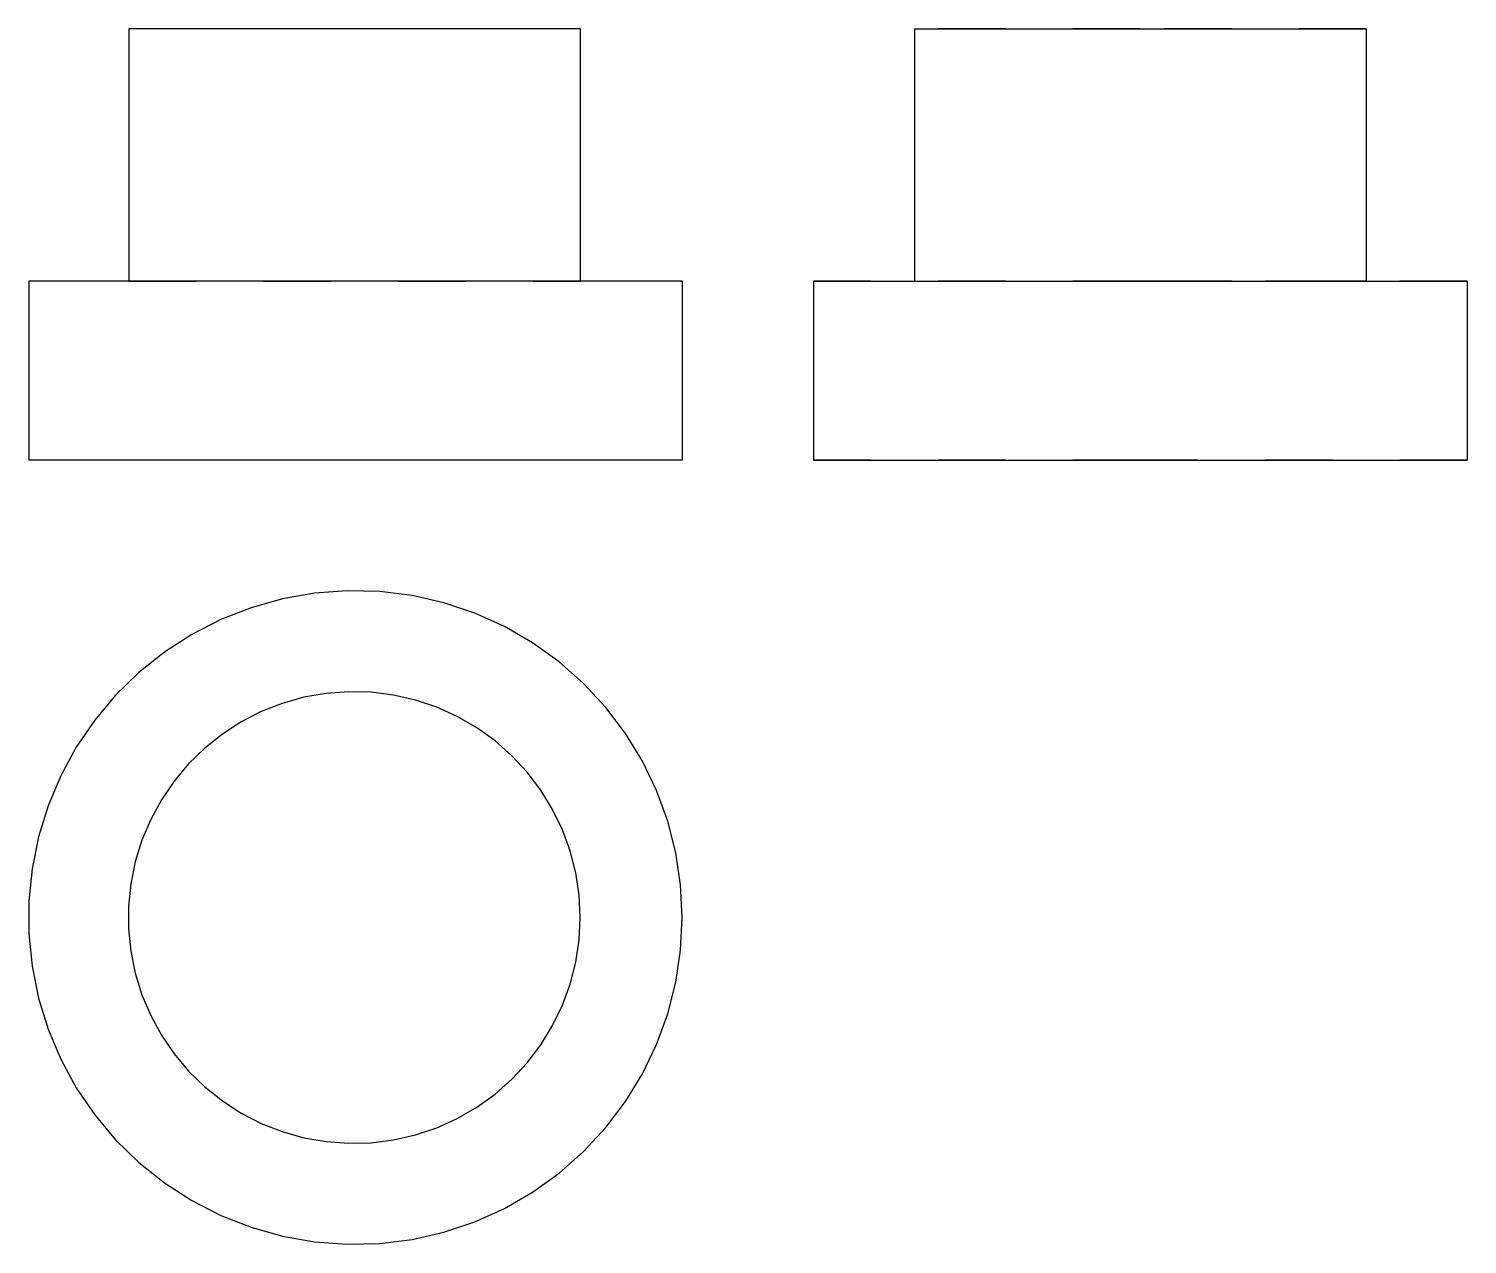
# Model space of a CAD drawing. Extents: x 0 to 2.14, y 0 to 1.81.
import ezdxf

# ---------------------------------------------------------------- set-up
doc = ezdxf.new("R2010")
doc.units = 0
doc.linetypes.add('HIDDEN', pattern=[0.048553, 0.032385, -0.016168])
for name, color, linetype in [('FRONT', 7, 'CONTINUOUS'), ('FRONT_HID', 7, 'HIDDEN'), ('LEFT', 7, 'CONTINUOUS'), ('LEFT_HID', 7, 'HIDDEN'), ('TOP', 7, 'CONTINUOUS')]:
    doc.layers.add(name, color=color, linetype=linetype)

msp = doc.modelspace()

# ---------------------------------------------------------------- linework, layer by layer
at = {"layer": 'FRONT'}
for p, q in [((0.81949, 1.805586), (0.148437, 1.805586)), ((0.148437, 1.805586), (0.148437, 1.430586)), ((0.81949, 1.430586), (0.81949, 1.805586)), ((0.971053, 1.430586), (0, 1.430586)), ((0, 1.430586), (0, 1.164961)), ((0.971053, 1.164961), (0.971053, 1.430586)), ((0.971053, 1.164961), (0, 1.164961))]:
    msp.add_line(p, q, dxfattribs=at)
at = {"layer": 'FRONT_HID', "linetype": 'HIDDEN'}
for p, q in [((0.81949, 1.430586), (0.148437, 1.430586)), ((0.148437, 1.430586), (0.81949, 1.430586))]:
    msp.add_line(p, q, dxfattribs=at)
at = {"layer": 'LEFT'}
for p, q in [((1.315263, 1.805586), (1.986316, 1.805586)), ((1.315263, 1.805586), (1.315263, 1.430586)), ((1.986316, 1.805586), (1.986316, 1.430586)), ((1.165263, 1.430586), (2.136316, 1.430586)), ((1.165263, 1.430586), (1.165263, 1.164961)), ((2.136316, 1.430586), (2.136316, 1.164961)), ((1.165263, 1.164961), (2.136316, 1.164961))]:
    msp.add_line(p, q, dxfattribs=at)
at = {"layer": 'LEFT_HID', "linetype": 'HIDDEN'}
for p, q in [((1.650789, 1.805586), (1.315263, 1.805586)), ((1.986316, 1.805586), (1.650789, 1.805586)), ((1.650789, 1.430586), (1.165263, 1.430586)), ((1.650789, 1.430586), (1.315263, 1.430586)), ((1.315263, 1.430586), (1.986316, 1.430586)), ((2.136316, 1.430586), (1.650789, 1.430586)), ((1.986316, 1.430586), (1.650789, 1.430586)), ((1.650789, 1.164961), (1.165263, 1.164961)), ((2.136316, 1.164961), (1.650789, 1.164961))]:
    msp.add_line(p, q, dxfattribs=at)
at = {"layer": 'TOP'}
for p, q in [((0.424551, 0.967134), (0.376883, 0.958729)), ((0.472818, 0.970751), (0.424551, 0.967134)), ((0.521206, 0.969544), (0.472818, 0.970751)), ((0.569234, 0.963525), (0.521206, 0.969544)), ((0.616423, 0.952755), (0.569234, 0.963525)), ((0.330289, 0.945619), (0.285232, 0.927935)), ((0.376883, 0.958729), (0.330289, 0.945619)), ((0.662305, 0.937339), (0.616423, 0.952755)), ((0.285232, 0.927935), (0.24216, 0.905854)), ((0.706425, 0.917432), (0.662305, 0.937339)), ((0.24216, 0.905854), (0.2015, 0.879593)), ((0.748343, 0.89323), (0.706425, 0.917432)), ((0.2015, 0.879593), (0.163657, 0.849414)), ((0.787643, 0.864975), (0.748343, 0.89323)), ((0.823935, 0.832948), (0.787643, 0.864975)), ((0.163657, 0.849414), (0.129007, 0.815617)), ((0.129007, 0.815617), (0.097894, 0.778538)), ((0.408699, 0.812489), (0.3765, 0.80343)), ((0.44164, 0.818298), (0.408699, 0.812489)), ((0.474995, 0.820797), (0.44164, 0.818298)), ((0.508434, 0.819964), (0.474995, 0.820797)), ((0.541624, 0.815804), (0.508434, 0.819964)), ((0.574234, 0.808361), (0.541624, 0.815804)), ((0.856858, 0.797466), (0.823935, 0.832948)), ((0.345363, 0.79121), (0.315597, 0.77595)), ((0.3765, 0.80343), (0.345363, 0.79121)), ((0.605942, 0.797708), (0.574234, 0.808361)), ((0.636431, 0.783951), (0.605942, 0.797708)), ((0.886083, 0.758882), (0.856858, 0.797466)), ((0.097894, 0.778538), (0.070628, 0.738546)), ((0.315597, 0.77595), (0.287499, 0.757802)), ((0.665399, 0.767226), (0.636431, 0.783951)), ((0.287499, 0.757802), (0.261347, 0.736947)), ((0.692558, 0.7477), (0.665399, 0.767226)), ((0.911322, 0.71758), (0.886083, 0.758882)), ((0.070628, 0.738546), (0.047479, 0.696037)), ((0.261347, 0.736947), (0.237402, 0.713591)), ((0.717637, 0.725568), (0.692558, 0.7477)), ((0.237402, 0.713591), (0.215901, 0.687968)), ((0.740388, 0.701048), (0.717637, 0.725568)), ((0.932324, 0.673971), (0.911322, 0.71758)), ((0.047479, 0.696037), (0.028677, 0.651435)), ((0.215901, 0.687968), (0.197059, 0.660331)), ((0.760585, 0.674384), (0.740388, 0.701048)), ((0.778027, 0.645842), (0.760585, 0.674384)), ((0.948879, 0.628487), (0.932324, 0.673971)), ((0.028677, 0.651435), (0.01441, 0.605183)), ((0.197059, 0.660331), (0.181062, 0.630955)), ((0.79254, 0.615706), (0.778027, 0.645842)), ((0.181062, 0.630955), (0.168069, 0.600132)), ((0.960822, 0.581581), (0.948879, 0.628487)), ((0.01441, 0.605183), (0.004819, 0.557739)), ((0.168069, 0.600132), (0.158209, 0.568169)), ((0.80398, 0.584274), (0.79254, 0.615706)), ((0.812234, 0.551859), (0.80398, 0.584274)), ((0.968036, 0.533718), (0.960822, 0.581581)), ((0.004819, 0.557739), (0, 0.509577)), ((0.158209, 0.568169), (0.151582, 0.535383)), ((0.151582, 0.535383), (0.148251, 0.5021)), ((0.817219, 0.518783), (0.812234, 0.551859)), ((0.818887, 0.485375), (0.817219, 0.518783)), ((0.970449, 0.485375), (0.968036, 0.533718)), ((0, 0.509577), (0, 0.461174)), ((0.148251, 0.5021), (0.148251, 0.468651)), ((0.817219, 0.451968), (0.818887, 0.485375)), ((0.968036, 0.437033), (0.970449, 0.485375)), ((0, 0.461174), (0.004819, 0.413011)), ((0.148251, 0.468651), (0.151582, 0.435368)), ((0.812234, 0.418892), (0.817219, 0.451968)), ((0.151582, 0.435368), (0.158209, 0.402582)), ((0.960822, 0.38917), (0.968036, 0.437033)), ((0.004819, 0.413011), (0.01441, 0.365568)), ((0.80398, 0.386477), (0.812234, 0.418892)), ((0.158209, 0.402582), (0.168069, 0.370619)), ((0.79254, 0.355045), (0.80398, 0.386477)), ((0.948879, 0.342264), (0.960822, 0.38917)), ((0.01441, 0.365568), (0.028677, 0.319316)), ((0.168069, 0.370619), (0.181062, 0.339796)), ((0.778027, 0.324909), (0.79254, 0.355045)), ((0.932324, 0.29678), (0.948879, 0.342264)), ((0.181062, 0.339796), (0.197059, 0.31042)), ((0.760585, 0.296367), (0.778027, 0.324909)), ((0.028677, 0.319316), (0.047479, 0.274713)), ((0.197059, 0.31042), (0.215901, 0.282783)), ((0.215901, 0.282783), (0.237402, 0.25716)), ((0.740388, 0.269703), (0.760585, 0.296367)), ((0.911322, 0.253171), (0.932324, 0.29678)), ((0.047479, 0.274713), (0.070628, 0.232205)), ((0.237402, 0.25716), (0.261347, 0.233804)), ((0.717637, 0.245183), (0.740388, 0.269703)), ((0.692558, 0.22305), (0.717637, 0.245183)), ((0.886083, 0.211869), (0.911322, 0.253171)), ((0.070628, 0.232205), (0.097894, 0.192212)), ((0.261347, 0.233804), (0.287499, 0.212949)), ((0.665399, 0.203525), (0.692558, 0.22305)), ((0.287499, 0.212949), (0.315597, 0.194801)), ((0.315597, 0.194801), (0.345363, 0.179541)), ((0.636431, 0.1868), (0.665399, 0.203525)), ((0.856858, 0.173285), (0.886083, 0.211869)), ((0.097894, 0.192212), (0.129007, 0.155134)), ((0.345363, 0.179541), (0.3765, 0.167321)), ((0.574234, 0.16239), (0.605942, 0.173043)), ((0.605942, 0.173043), (0.636431, 0.1868)), ((0.823935, 0.137803), (0.856858, 0.173285)), ((0.129007, 0.155134), (0.163657, 0.121337)), ((0.3765, 0.167321), (0.408699, 0.158261)), ((0.408699, 0.158261), (0.44164, 0.152453)), ((0.44164, 0.152453), (0.474995, 0.149953)), ((0.474995, 0.149953), (0.508434, 0.150787)), ((0.508434, 0.150787), (0.541624, 0.154946)), ((0.541624, 0.154946), (0.574234, 0.16239)), ((0.787643, 0.105776), (0.823935, 0.137803)), ((0.163657, 0.121337), (0.2015, 0.091158)), ((0.2015, 0.091158), (0.24216, 0.064897)), ((0.748343, 0.077521), (0.787643, 0.105776)), ((0.24216, 0.064897), (0.285232, 0.042815)), ((0.706425, 0.053319), (0.748343, 0.077521)), ((0.285232, 0.042815), (0.330289, 0.025132)), ((0.662305, 0.033412), (0.706425, 0.053319)), ((0.330289, 0.025132), (0.376883, 0.012022)), ((0.616423, 0.017996), (0.662305, 0.033412)), ((0.376883, 0.012022), (0.424551, 0.003617)), ((0.424551, 0.003617), (0.472818, 0)), ((0.472818, 0), (0.521206, 0.001207)), ((0.521206, 0.001207), (0.569234, 0.007225)), ((0.569234, 0.007225), (0.616423, 0.017996))]:
    msp.add_line(p, q, dxfattribs=at)

doc.saveas('drawing.dxf')
